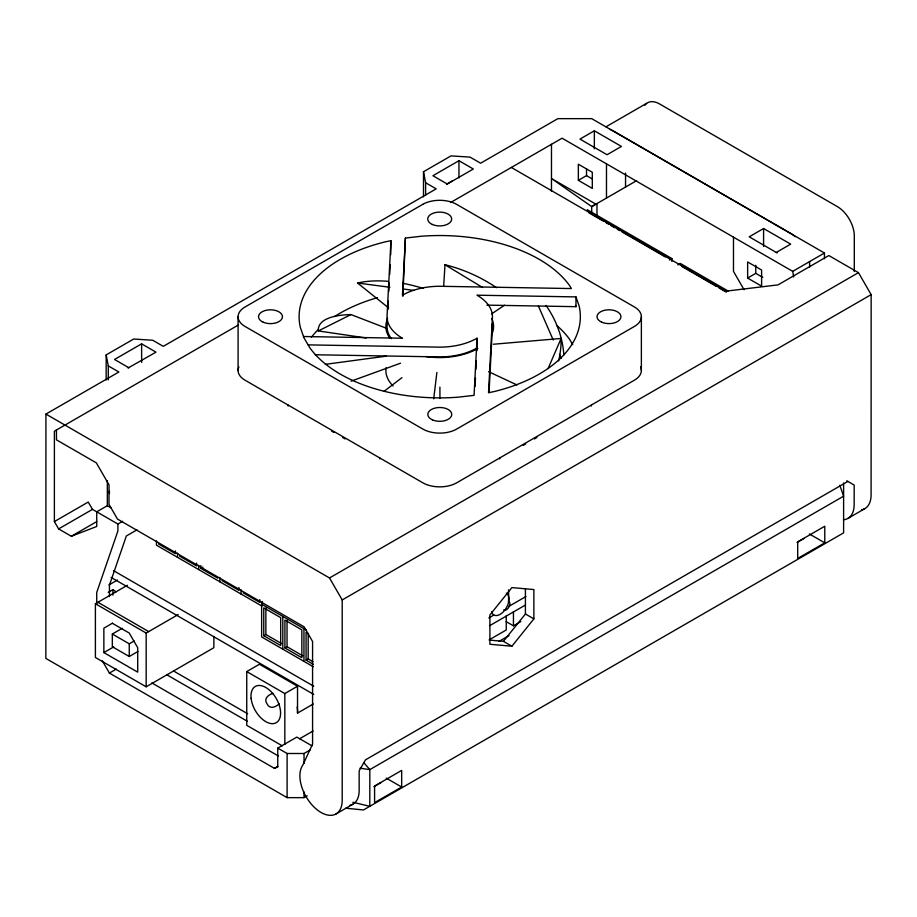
<?xml version="1.0" encoding="UTF-8"?>
<svg xmlns="http://www.w3.org/2000/svg" width="917" height="917" viewBox="0 0 917 917"><rect width="100%" height="100%" fill="white"/><g stroke="black" fill="none" stroke-linecap="round" stroke-linejoin="round"><path stroke-width="1.38" d="M824.452 258.743L824.452 253.023L591.706 118.648L557.857 118.648L480.623 163.215L470.043 157.105L451.004 155.89L423.505 171.754L425.614 182.747L436.194 188.856L163.295 346.351L152.715 340.253L133.676 339.026L106.177 354.902L108.286 365.883L118.866 371.993L45.93 414.083L45.85 658.417L287.101 797.641L304.02 797.652L307.206 795.807M107.346 480.726L107.335 505.714L96.732 511.824L96.732 526.484L71.343 536.262L58.608 528.914L54.378 521.578L54.401 431.185L238.523 324.916M96.721 603.89L96.732 592.451L117.892 531.012L117.892 524.043L122.603 521.326M106.166 380.028L106.177 354.902M108.286 379.844L108.286 365.883M109.444 596.554L109.455 585.103L126.351 535.975L136.931 529.866M238.088 370.468L238.088 316.72M312.055 745.888L296.821 737.096L277.759 748.1L277.748 767.013L274.366 768.32L109.41 673.078L102.36 660.859M287.101 797.641L287.113 753.499L277.759 748.1M304.02 797.652L304.02 791.956M304.031 763.471L304.031 753.499L310.404 749.819M308.112 344.872L439.747 347.142A52.716 30.433 0 0 0 477.023 338.224L474.066 395.353L458.122 397.187A140.622 81.177 0 0 1 309.831 347.784L303.917 337.731L300.317 327.312A140.622 81.177 0 0 1 385.885 241.721L390.94 240.735L390.722 254.72M401.669 787.027L401.669 770.418L374.594 786.041L374.583 802.65L401.669 787.027L386.24 778.12M405.394 238.065L402.448 295.194A52.716 30.433 0 0 1 439.724 286.276L571.348 288.557L569.629 285.634A140.622 81.177 0 0 0 421.339 236.231L405.394 238.065L402.884 296.397M423.494 196.891L423.505 171.754M425.614 195.31L425.614 182.747M476.874 350.856L477.023 338.224M506.253 615.788L506.253 629.979L489.025 639.928M506.195 621.634L513.44 625.83L513.451 611.639M551.484 144.313L551.472 191.378M486.893 305.132L575.968 306.679L575.968 296.902L477 295.194A52.716 30.433 0 0 1 492.452 316.709L488.532 392.694L493.575 391.697A140.622 81.177 0 0 0 579.143 306.106L575.968 296.902M578.352 180.34L578.352 164.223L592.313 172.281L592.313 188.409L578.352 180.34L586.525 175.628L586.525 168.911M591.694 213.672L591.694 206.6L551.472 178.517L595.901 204.159L591.694 206.6L636.616 180.66M594.342 148.76L594.354 130.799L621.428 146.433L607.043 154.732L579.968 139.097L594.354 130.799M596.978 216.297L596.978 203.54M606.481 198.049L606.492 163.845M625.543 187.045L625.554 173.084M641.373 370.445L641.373 316.697M671.874 261.425L671.874 258.56L587.258 209.706M733.474 237.171L733.474 271.363L744.042 289.692M747.642 278.092L747.642 261.964L761.614 270.022L761.603 286.15L747.642 278.092L755.757 273.335L755.757 265.277M763.586 246.478L763.597 228.516L790.672 244.14L776.286 252.45M809.608 267.134L809.608 261.586L824.452 253.023M824.773 542.841L824.784 526.232L797.698 541.855L797.698 558.476L824.773 542.841L809.344 533.935M843.617 482.938L843.606 532.869L363.453 809.963L345.755 808.209M854.289 271.547L854.312 235.933A23.934 13.824 60 0 0 837.381 206.623L659.575 103.953A23.934 13.824 60 0 0 647.597 102.773L605.977 126.821M390.94 240.735L387.02 316.72A52.716 30.433 0 0 0 402.46 338.235L303.504 336.516M387.455 318.039L387.02 326.486A52.716 30.433 0 0 0 391.421 338.66M387.891 309.602L388.327 301.154M388.831 291.308L389.267 282.872M389.702 274.424L390.206 264.577M475.029 386.561L475.464 377.987M475.912 369.425L476.359 360.851M489.036 392.614L492.452 326.475A52.716 30.433 0 0 0 492.246 323.839M443.668 286.115L445.009 264.749A124.208 95.219 27.6 0 1 496.475 287.651M433.695 398.861L436.882 372.44M313.362 666.797L261.643 636.948L261.643 604.211L262.434 601.483M548.102 368.531L561.112 338.465L493.369 344.242M489.678 640.112L503.422 641.338L525.418 613.989L525.418 588.863M511.892 646.233L533.877 618.883L533.877 589.562L511.892 587.602L489.896 614.952L489.896 644.261L511.892 646.233L503.422 641.338M383.845 391.467L401.955 377.644M491.581 313.923L504.533 305.201M458.947 160.716L432.916 175.732L447.301 184.03L473.321 169.015L458.947 160.716L458.981 177.829M128.071 368.015L155.982 352.151L141.619 343.852L114.533 359.475L128.907 367.774M446.568 184.202L452.39 180.844M450.579 202.531L562.064 138.203L792.712 271.363L793.698 276.98M54.378 521.578L88.238 502.046L92.468 509.382L97.087 512.041M58.608 528.914L92.468 509.382M71.343 536.262L96.732 521.601M669.399 259.992L671.874 258.56M108.917 584.954L117.479 580.014M108.217 592.371L112.871 589.688L116.069 591.786M677.846 264.864L680.322 263.443L728.155 291.056M213.867 636.398L213.867 647.711L146.17 686.799L95.402 657.489L95.402 603.741L127.406 585.264M763.597 228.516L749.212 236.815L777.123 252.943M200.823 565.571L200.823 568.357L202.932 567.142M112.527 623.159L103.862 628.168L103.862 652.595L137.71 672.138L137.71 647.711L129.251 633.051L112.321 623.285M137.917 651.506L129.251 656.503L112.321 646.737L112.321 634.037L122.236 628.317M103.862 652.595L113.765 646.875M95.402 603.741L146.17 633.051L178.173 614.573M112.321 634.037L129.251 643.803L134.203 640.949M792.712 271.363L809.608 261.586M109.41 673.078L116.333 669.078M523.252 445.353L525.728 443.931M534.405 438.922L536.881 437.489M45.93 414.083L329.512 577.962L858.461 272.647L871.15 294.632L871.093 494.905A29.917 17.274 60 0 1 861.693 509.795M263.764 635.722L280.682 645.499L280.682 617.645L263.764 607.879L263.764 635.722L265.873 634.507L281.588 643.574M56.453 430.062L56.464 439.851L96.331 462.867L109.02 484.852L109.008 504.396L117.468 519.056L304.112 626.827L312.571 641.487L312.582 744.077L302.725 765.259A29.917 17.274 60 0 0 315.574 808.485A29.917 17.274 60 0 0 342.201 800.266L342.201 599.947L871.15 294.632M284.912 647.941L301.842 657.707L301.842 629.864L284.912 620.087L284.912 647.941L287.032 646.714L302.748 655.793M282.367 745.888L246.742 725.324L246.742 671.576L259.442 664.252L297.521 686.237L297.521 713.105L313.35 703.969M308.49 633.693L306.072 632.306L306.072 660.148L308.181 658.933L313.018 661.719M273.151 693.401C268.234 694.524 263.408 698.949 267.03 703.843C269.46 709.426 275.696 707.454 279.135 703.763M246.742 671.576L284.832 693.561L297.521 686.237M488.841 617.955L493.77 615.101M508.58 606.55L525.877 596.566M489.483 625.784L525.384 605.06M299.584 738.793L313.121 730.975M513.44 625.83L520.845 621.554M274.366 768.32L277.828 766.325M499.077 641.315L509.004 635.596M847.858 481.425L365.493 759.849L359.155 770.842L359.155 790.477A29.917 17.274 60 0 1 349.744 805.367M373.953 786.66L380.933 782.625M797.056 542.474L804.037 538.451M336.012 813.964L352.953 804.175M847.95 518.392L864.903 508.603M366.319 338.006L318.314 330.945L350.97 314.577L386.745 328.378M351.062 381.174L400.546 363.201M325.352 364.336L386.08 356.174M287.113 753.499L304.031 753.499M315.265 354.764L439.747 356.919A52.716 30.433 0 0 0 477.012 348.002M388.636 307.917L357.538 283.021L389.954 287.273M402.632 288.935L413.911 290.414M359.957 768.205L369.826 769.615L843.606 496.189L839.8 485.196M352.885 802.249L369.803 806.307L369.826 769.615L363.9 762.772M488.646 371.694L516.959 384.945M858.461 272.647L828.842 255.545L778.017 284.878L725.588 291.193L511.342 167.456M586.525 175.628L592.336 178.987M755.757 273.335L762.738 277.37M588.84 212.778L603.65 221.318M606.114 222.751L608.579 224.172M611.043 225.593L614.745 227.737M617.21 229.158L619.686 230.58M622.15 232.001L665.318 256.932M681.916 266.515L716.452 286.448M718.917 287.869L726.321 292.145M846.792 480.806L854.186 485.082L854.151 504.694A29.917 17.274 60 0 1 843.571 519.744M331.507 431.059L333.994 432.492M342.66 437.501L345.136 438.922M525.418 613.989L533.877 618.883M158.572 543.976L175.434 553.708L175.434 550.922M179.663 556.149L196.582 565.915L196.582 563.13M200.823 568.357L217.742 578.134M221.971 580.576L238.901 590.342L238.901 587.556M243.131 592.783L259.786 602.412L259.786 599.626M261.643 604.211L306.301 629.99M261.907 606.068L156.463 545.191L156.463 540.927M96.732 511.824L117.892 524.043M306.072 660.148L313.327 664.344M113.57 570.661L313.74 686.225M111.106 577.435L313.74 694.433M97.924 602.286L148.703 631.595M173.565 670.992L247.636 713.747M166.745 674.74L247.349 721.278M151.867 682.936L278.367 755.986M107.335 505.714L110.865 507.743M445.009 264.749L482.583 287.491M572.747 344.677L569.629 339.382A140.622 81.177 0 0 0 556.63 325.352M329.512 577.962L342.201 599.947M538.417 306.037L553.203 340.001M559.462 354.375L561.17 358.295M575.544 305.464L575.968 306.679M112.871 589.688L112.929 595.11M439.908 387.066L439.954 398.402M141.619 343.852L141.654 362.387M591.362 405.062L591.362 406.036M508.58 589.803L508.58 602.366M499.731 457.961L499.731 458.936M379.821 457.973L379.821 458.947M308.181 633.865L308.181 658.933M303.951 628.638L303.951 661.375M288.156 405.062L288.156 406.036M287.032 620.259L287.032 646.714M284.832 693.561L284.832 744.478M282.803 616.419L282.803 649.156M265.873 608.04L265.873 634.507M241.011 589.746L241.011 594.01M219.862 577.527L219.862 581.791M198.702 565.308L198.702 569.583M177.543 553.1L177.543 557.364M146.17 633.051L146.17 686.799M129.251 643.803L129.251 656.503M109.501 493.575A5.983 3.45 60 0 1 109.501 491.053M508.396 601.243A4.929 2.843 -60 0 1 508.992 606.916A4.929 2.843 -60 0 1 503.754 609.839M506.333 593.184A12.563 7.256 -60 0 1 504.648 610.321A12.563 7.256 -60 0 1 491.569 611.811M297.154 706.927A26.983 15.578 60 0 1 297.521 713.105M491.741 318.44A53.851 31.086 0 0 1 491.753 334.522M477.826 348.46A53.851 31.086 0 0 1 425.809 356.518M389.977 338.384A53.851 31.086 0 0 1 387.146 319.758M393.095 386A53.851 31.086 0 0 1 386.08 367.751M357.538 283.021A124.208 65.027 29.6 0 1 387.811 281.301M402.712 283.307A124.208 65.027 29.6 0 1 423.15 288.385M561.112 338.465A124.208 94.623 -28.1 0 1 558.591 360.92M318.314 330.945A124.208 35.087 18.4 0 1 326.234 319.208L329.26 317.912A124.208 35.087 18.4 0 1 350.97 314.577M546.005 305.441A124.208 107.828 -1 0 1 556.08 323.357L558.694 330.017A124.208 107.828 -1 0 1 563.852 354.948M311.413 337.238A140.622 81.177 0 0 1 317.935 329.879M334.533 316.583A140.622 81.177 0 0 1 377.506 297.658M640.547 366.869A23.934 13.812 0 0 1 634.358 380.211L456.7 482.812A23.934 13.812 0 0 1 422.852 482.812L245.103 380.246A23.934 13.812 0 0 1 238.901 366.892M644.903 105.26A23.934 13.824 60 0 1 646.6 103.449M609.748 129.308A23.934 13.824 60 0 1 613.06 130.833L790.867 233.503A23.934 13.824 60 0 1 795.257 236.689M422.76 204.353L245.091 306.954A23.934 13.812 0 0 0 245.103 326.498L422.852 429.064A23.934 13.812 0 0 0 456.7 429.064L634.369 326.463A23.934 13.812 0 0 0 634.358 306.931L456.609 204.353A23.934 13.812 0 0 0 422.76 204.353M251.109 698.318A20.942 12.093 60 0 0 274.802 723.33A20.942 12.093 60 0 0 271.455 692.037A20.942 12.093 60 0 0 251.109 698.318M601.69 322.176A11.967 6.912 0 0 0 620.843 317.603A11.967 6.912 0 0 0 604.395 310.324A11.967 6.912 0 0 0 601.69 322.176M432.492 419.894A11.967 6.912 0 0 0 451.645 415.309A11.967 6.912 0 0 0 435.197 408.031A11.967 6.912 0 0 0 432.492 419.894M432.411 224.493A11.967 6.912 0 0 0 451.554 219.908A11.967 6.912 0 0 0 435.105 212.629A11.967 6.912 0 0 0 432.411 224.493M263.202 322.199A11.967 6.912 0 0 0 282.356 317.626A11.967 6.912 0 0 0 265.907 310.336A11.967 6.912 0 0 0 263.202 322.199"/></g></svg>
